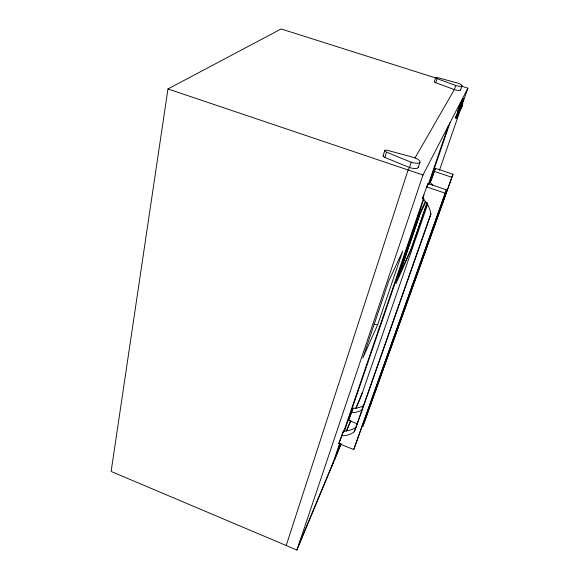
<?xml version="1.0" encoding="UTF-8"?>
<svg xmlns="http://www.w3.org/2000/svg" width="579" height="579" viewBox="0 0 579 579"><rect width="100%" height="100%" fill="white"/><g stroke="black" fill="none" stroke-linecap="round" stroke-linejoin="round"><path stroke-width="0.87" d="M462.672 100.652L462.411 100.377L461.145 103.945L460.428 103.8L458.503 109.279L458.858 109.395L461.05 103.019L459.104 108.439L458.749 108.331L459.625 105.602L459.979 105.718L459.104 108.439M461.188 107.137L461.81 106.442C462.223 105.682 460.623 105.805 461.55 104.85M461.427 105.928L462.556 103.207L459.683 110.654L460.522 108.714M462.701 104.046L460.406 108.57L460.891 107.014L460.001 108.396C462.122 108.982 462.585 102.657 462.498 104.148M463.186 98.915L463.678 98.691L462.223 101.361M463.533 99.023L462.071 103.048L462.085 102.092C459.371 109.105 464.083 99.863 461.962 102.28M461.007 103.865L461.818 101.687L459.856 107.412L460.544 105.769L459.9 105.516L460.443 104.191L460.052 105.371M457.996 111.928L458.981 110.408L456.99 115.105M457.714 113.585L459.096 110.053L458.423 111.885C459.096 113.752 460.327 107.383 459.921 109.438L460.551 106.891M435.676 77.955L281.148 28.95L167.961 88.956L111.117 471.451L296.911 550.05L341.154 444.028M459.885 109.518L460.081 109.988L461.434 105.689M459.031 110.9L459.487 110.408L457.171 114.982L455.962 118.196L456.303 118.333L458.264 113.31L457.938 112.695L456.73 115.677M457.989 113.897L456.513 116.278L457.909 113.716M458.525 111.856L457.794 113.737L458.242 111.262M458.264 113.31L457.678 114.389M459.364 110.104L459.914 108.635C460.631 110.538 460.761 107.542 461.449 106.449M462.389 104.676L461.731 104.386L461.398 105.255L462.006 105.443L462.397 104.647L461.832 105.935M457.815 113.238L457.2 114.903L457.851 113.289C456.578 112.905 458.698 113.607 458.619 112.724M458.054 111.486C456.361 113.817 459.494 113.05 459.371 111.009M461.079 108.005L462.31 104.857L461.702 105.414M459.929 108.548L460.732 108.7L461.752 105.856M457.757 113.723C458.611 114.15 459.654 110.191 458.525 111.53M456.607 116.379C455.289 120.048 457.511 114.628 457.012 115.691M461.282 102.867L461.521 102.099L461.637 102.968C464.126 96.121 459.046 112.015 461.528 102.15M462.324 100.543L462.607 100.992L462.65 99.877L461.724 102.917L462.961 99.465L463.352 99.552L462.447 102.092M461.629 102.982L460.312 106.558L460.537 105.776M460.906 107.354L460.739 107.911M460.196 105.653L459.936 106.254M457.851 113.289L458.952 110.495L458.604 110.386L458.221 113.129M459.755 109.836L461.108 105.733M460.79 103.844L459.835 106.333M461.137 103.959L460.081 106.804L460.804 104.321L460.573 105.081M457.54 115.011L458.648 112.102L458.358 112.615M461.246 105.689C463.439 100.276 461.535 106.543 461.977 104.763M457.178 115.286C453.646 121.047 457.497 114.056 457.765 112.644M457.996 114.106L458.438 113.006L455.955 118.225L457.996 113.245M460.124 105.168L459.907 105.501M459.422 106.876L461.253 102.657L459.212 108.729L460.131 106.095M461.398 105.262L462.216 103.098L460.189 108.606M461.297 106.239L461.007 107.376L461.456 106.058M459.429 110.524L462.31 104.864M457.598 114.374L456.94 116.191L458.025 113.122M457.367 114.939C456.006 119.173 456.252 114.866 457.504 113.18M460.341 109.438L460.254 108.772M456.549 117.023L458.105 112.753L457.707 113.752M461.333 106.724L461.47 106.232L461.079 107.528L462.73 103.945M458.662 112.811L459.009 111.45L458.163 111.494L458.742 109.938L457.533 112.927M460.927 107.26L461.752 106.109L461.072 108.02L461.774 105.798L461.666 106.833M456.527 116.256L457.034 115.033M456.86 116.386L456.614 116.01L456.201 116.907M457.924 114.179L457.728 114.678L458.923 110.893M458.532 112.188C458.59 114.244 461.065 105.906 458.467 113.18M460.775 107.629L460.435 108.497L462.404 103.619M460.732 108.7L461.731 105.892M460.775 108.606L460.131 108.143L459.914 108.635M459.625 106.854L459.509 107.296L459.69 106.963M462.744 100.724L462.433 101.665M383.153 155.758L384.753 150.504A2.996 1.028 16.3 0 1 387.684 150.417L413.978 157.495A7.759 2.671 16.9 0 1 419.949 162.323L418.219 167.548M456.563 116.184C457.012 116.582 457.721 111.378 458.8 110.148M458.279 111.182L459.089 111.277L458.727 111.175L458.279 112.615L459.205 110.126L458.351 112.478M418.313 166.839A7.73 2.707 17 0 1 409.512 167.512L384.869 157.43L386.475 152.161A2.996 1.028 16.3 0 1 384.745 150.504M457.171 115.778L457.482 115.047L456.94 115.605M457.938 113.773L458.279 112.804L456.607 116.061M460.594 108.881L460.124 109.778M460.768 106.674L461.528 106.898L461.108 107.904L460.725 107.882L461.434 105.689M458.995 112.152L459.154 111.689M458.8 111.291L459.292 110.046L459.046 111.646C460.095 109.865 460.464 106.645 461.977 106.051L461.81 106.442M458.517 112.912L458.184 113.759L457.909 113.47M458.221 113.665L457.859 113.542L458.228 112.181L458.575 112.297L457.772 114.439M461.347 107.484L461.528 106.898M459.574 109.337L460.153 108.961L459.914 109.445M457.88 113.52L459.009 111.436M459.429 110.271L460.081 108.62M460.341 108.946L460.225 109.199M460.783 103.916L459.444 107.484L459.089 107.376L459.921 104.792L460.486 104.951L460.797 104.307M459.444 107.484L460.276 104.9L458.307 110.466L457.953 110.357L459.921 104.792M462.078 104.495L461.637 105.668M434.366 81.697L435.69 77.608A2.222 0.565 16.4 0 1 437.76 77.68L457.229 82.92A5.747 1.455 16.7 0 1 461.955 85.945L460.558 90.02M461.847 106.297L461.079 106.478L461.731 106.717M460.566 89.622A5.725 1.476 16.7 0 1 454.349 89.607L435.77 82.732L437.102 78.635A2.222 0.565 16.4 0 1 435.69 77.608M286.207 545.519L408.101 169.973L409.512 167.512L411.228 162.229A7.759 2.671 16.9 0 0 419.949 162.323M457.634 113.281L458.858 110.003L459.603 110.263M459.451 110.647L458.394 112.485M457.7 113.339L457.851 112.919L457.2 114.628L457.671 114.794L457.244 114.751M458.307 111.501L458.858 110.01M460.298 108.982L459.545 111.096L460.196 108.946M456.368 118.145L457.54 115.083M460.515 107.021L461.079 106.478L460.356 109.293L460.544 108.859M461.311 106.876L461.188 107.216M462.071 104.242L462.353 103.496L462.57 103.967M462.404 104.35L462.686 103.605M459.726 106.543L460.334 104.777M457.309 114.606L457.779 114.526L457.504 114.012L457.186 114.823M461.919 105.696L461.687 106.464L461.839 106.095M296.911 550.05L422.981 174.996L467.883 88.174L461.268 86.076M460.754 104.524L462.028 101.093L461.058 104.039M461.955 85.945A5.747 1.455 16.7 0 1 455.731 85.497L454.349 89.607L414.962 158.045M458.394 111.885L458.04 112.775M377.732 324.587L402.709 251.12L388.849 280.801L362.838 357.931L377.732 324.587L374.135 324.312M456.831 115.17L456.614 116.01M460.754 108.599L460.913 108.15M341.436 435.734A22.516 17.558 26.2 0 0 354.283 431.782L430.805 213.868A26.258 24.108 22.9 0 0 422.475 198.336L427.982 183.579L446.445 189.832L353.755 449.536L338.766 443.572L343.456 430.964A22.32 17.479 26.1 0 0 356.208 427.005L431.116 213.817M341.053 437.992L343.456 430.964M426.593 187.661L427.982 183.579M331.912 466.182L339.605 443.702M343.412 432.571L423.647 198.047M428.33 184.346L448.247 126.142M334.553 459.856L340.191 443.391M344.295 431.42L423.987 198.756M428.967 184.216L450.064 122.625M357.366 423.792L348.565 420.34L353.052 408.282A21.409 17.102 25.7 0 0 363.684 405.503M433.15 185.569A25.006 23.247 21.5 0 0 430.175 182.363L435.401 168.351L452.988 174.25L362.975 425.992L452.988 174.25M353.052 408.282L348.565 420.34M431.92 178.506L435.401 168.351M459.451 107.108L459.827 106.015C460.587 105.986 458.792 109.214 459.806 107.224L458.858 108.613L459.292 107.238M427.15 202.476L411.387 248.065L398.634 276.545L420.072 214.129L425.753 201.955M462.259 100.811L462.411 100.377M426.984 203.591L410.786 250.41L395.942 283.652L420.846 211.096L425.348 201.499M461.145 104.531L461.557 103.561M463.33 98.582L460.291 106.37M461.492 104.64L463.005 99.993L461.065 104.271L462.165 101.81L461.977 102.222M463.678 98.691L461.847 103.8L461.391 103.873M427.628 204.351L361.318 395.71L356.107 408.202M439.468 170.183L467.883 88.174M462.143 102.013L461.615 103.417M461.97 102.447L461.68 103.257M456.259 116.263L455.803 117.703L456.686 115.576M460.254 105.617L460.573 104.958M457.685 114.135L459.154 110.256L459.769 110.386M459.364 110.423L460.073 108.628M459.704 110.531L460.124 109.424M456.94 115.554L456.114 117.87M461.014 106.702L460.884 107.766M461.832 105.168L462.288 104.937M353.755 449.536L446.445 189.832M459.502 110.553L458.698 110.14M461.108 106.782L462.064 103.511M461.087 103.887L461.05 103.098M462.607 104.329L462.23 105.356L462.599 104.3L462.122 104.097M457.736 114.628L457.851 114.121L457.338 114.02L458.792 110.155M462.266 104.191L461.861 105.306M458.749 108.331L460.081 104.719L460.435 104.835M459.089 107.376L460.428 103.8M458.836 111.486L459.277 110.292L458.698 111.537M457.092 114.859L457.562 113.607M461.897 105.248L462.18 104.488M461.427 106.84L461.579 106.398L460.993 107.716M457.7 114.309L457.54 114.736L457.815 114.085M460.363 108.36L460.718 107.404M461.485 103.836L461.101 104.835M458.047 113.448L458.199 113.028L457.844 113.969M459.046 111.646L459.523 110.444L459.147 111.501M460.37 108.866L460.03 108.758M461.42 106L460.689 107.281M457.649 113.202L458.148 111.863M456.889 115.786L457.2 114.975M459.813 108.852L459.422 109.894M457.902 113.766L456.317 118.304M461.05 107.513L460.833 108.128M458.192 112.326L457.88 113.021M458.17 112.681L458.626 111.421M458.669 111.704L459.111 110.531M461.832 105.212L461.608 105.783M460.927 104.394L460.623 105.154M456.18 117.653L456.549 116.683M457.757 113.137L457.2 114.628M457.982 113.39L458.358 112.406M458.973 110.712L459.06 110.509M461.977 105.776L462.165 105.269M459.263 111.002L458.177 112.796M461.268 107.368L461.752 106.109M461.745 105.327L462.056 104.546L461.774 105.067M460.399 108.432L461.217 106.319M460.985 107.875L460.493 109.113M457.851 114.121L457.381 115.141M459.263 107.665L459.827 106.015M457.099 115.605L456.238 116.792L456.759 115.496M459.27 111.052L459.444 110.611M458.409 111.602L457.403 114.476L457.642 113.781L458.04 113.969M457.272 114.729L457.576 114.063M458.604 112.037L458.409 112.521M458.771 111.993L459.075 111.255M460.79 108.28L460.964 107.839M461.767 106.326L461.941 105.892M461.087 105.819L461.637 104.473M354.283 431.782L356.208 427.005M457.634 114.541L457.258 115.597L456.969 115.337M460.001 106.406L460.37 105.588M298.207 546.192L333.164 462.534M335.798 456.223L340.995 443.775M346.199 431.319L350.708 420.528M355.911 408.072L362.505 392.294M346.72 430.696L350.888 420.701M338.766 443.572L340.792 438.773M461.391 104.061L461.181 104.502M459.009 112.123L458.655 112.015M460.276 105.653L460.522 105.964M422.475 198.336L424.081 195.007M430.175 182.363L431.63 179.352M458.307 110.466L457.953 110.357M458.858 109.395L458.503 109.279M459.465 108.193L459.118 108.085M461.876 102.266L461.043 103.294M462.028 103.655L462.628 103.793M461.347 105.371L461.97 105.559M460.732 106.789L461.26 107.021M458.199 112.297L458.771 112.5M457.736 112.731L458.257 112.905M457.591 112.767L458.51 113.021M433.975 171.283L451.729 177.246M167.961 88.956L422.981 174.996M426.412 186.814L445.056 193.14M437.102 78.635L455.731 85.497M386.475 152.161L411.228 162.229M362.772 409.317A21.582 17.175 25.8 0 1 351.192 412.668M435.77 82.732A2.215 0.572 16.4 0 1 434.503 81.596M384.869 157.43A2.982 1.042 16.3 0 1 383.732 155.462M461.752 103.706L461.318 103.764L461.752 103.706"/></g></svg>
